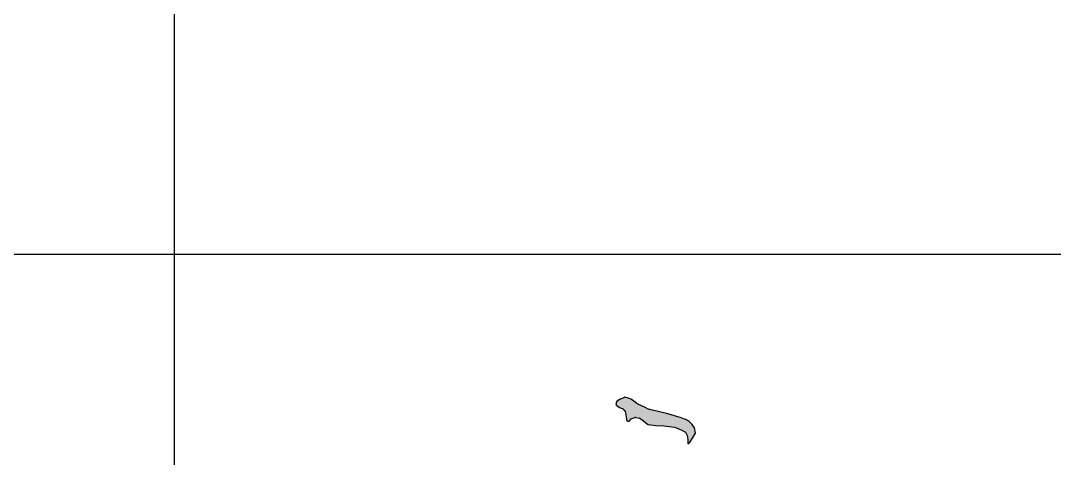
# Model space of a CAD drawing. Extents: x 185245 to 2166646, y -19957 to 815000.
# Drawn here: x 2047272 to 2049211, y 579666 to 580487 of the extents above; entities that cross this region are included whole.
import ezdxf

# ---------------------------------------------------------------- set-up
doc = ezdxf.new("R2010")
doc.units = 0
doc.header["$LTSCALE"] = 1000
doc.header["$MEASUREMENT"] = 0
doc.layers.add('图框', color=4, linetype='Continuous')
doc.layers.add('签名', color=7, linetype='Continuous')

msp = doc.modelspace()

# ---------------------------------------------------------------- hatches: boundary and pattern name
at = {"layer": '签名'}
h = msp.add_hatch(color=4, dxfattribs=at)
h.paths.add_polyline_path([(2048477.9, 579727.1), (2048498.2, 579724.4), (2048509.5, 579720.1), (2048518.9, 579715), (2048522, 579708.8), (2048522.8, 579701.3), (2048523.2, 579694.7), (2048523.2, 579693.1), (2048526.7, 579696.3), (2048531.8, 579704.1), (2048537.7, 579713.1), (2048535.3, 579723.2), (2048532.6, 579727.3, 0.161293), (2048516.8, 579739.6), (2048510.3, 579741.9), (2048485.3, 579749.4), (2048452, 579757.5, -0.055927), (2048445.4, 579759.9), (2048431.1, 579767.1, -0.036786), (2048427.1, 579769.5), (2048419.1, 579775, 0.116967), (2048405.4, 579780.5, 0.125161), (2048403.9, 579780.2), (2048395.7, 579776.4, 0.089225), (2048394.8, 579775.8, -0.045924), (2048395.2, 579776.1), (2048390.2, 579772.7, 0.195275), (2048388.9, 579770.7), (2048388.4, 579768.2, 0.293872), (2048389.7, 579765), (2048395, 579761.1), (2048400.5, 579759.1), (2048406.4, 579753.3), (2048408.4, 579739.3, 0.040442), (2048408.3, 579738.8, 0.74192), (2048414.2, 579737), (2048416.1, 579740), (2048424.7, 579742.7), (2048433.3, 579741.2), (2048440, 579736.5), (2048447.5, 579730.1, 0.146226), (2048449.1, 579729.3), (2048463.4, 579727.5)])
h.paths.add_polyline_path([(2048714.4, 579381.6, -0.224051), (2048720.3, 579369.4), (2048720.6, 579342, 0.252735), (2048728, 579328.8), (2048734.5, 579324.6), (2048740.8, 579325.2, 0.405395), (2048755.1, 579342.2), (2048754, 579357.9), (2048766.1, 579361.4), (2048769.6, 579363.1), (2048757.9, 579369.6), (2048755.7, 579378.2), (2048756.1, 579393.9, 0.116113), (2048754.6, 579401.1), (2048746.6, 579417.9, 0.062977), (2048744.5, 579421.3), (2048735.2, 579432.5, 0.230474), (2048722.5, 579438.2), (2048710.7, 579437.9), (2048707, 579436.9, 0.141943), (2048699.3, 579432.4), (2048689.1, 579421.4, 0.175293), (2048684.9, 579411.4), (2048684.7, 579409.4), (2048686, 579403.7), (2048686.9, 579403.7)])
h.paths.add_polyline_path([(2048689.2, 579241.5, 0.097987), (2048687.7, 579247.5), (2048683.1, 579256.8, 0.115547), (2048678.6, 579262.5), (2048661.6, 579275.8), (2048642.2, 579285.1), (2048633, 579285.3), (2048624.8, 579280.8), (2048617.3, 579265.8), (2048623.7, 579253.4, 0.112428), (2048628.3, 579248), (2048637.9, 579240.9), (2048646.3, 579235.5, -0.190711), (2048653.2, 579226), (2048660.1, 579198.8, -0.218827), (2048657.7, 579185.7), (2048646.6, 579169.8), (2048650.1, 579164.8, 0.115033), (2048655.5, 579159.9), (2048664.9, 579154.6, 0.14431), (2048673.7, 579152.7), (2048678.4, 579153), (2048683.8, 579164.8, 0.064737), (2048685, 579168.7), (2048690, 579198.4, 0.042109), (2048690.3, 579201.1), (2048690.3, 579222.8)])
h.paths.add_polyline_path([(2048540.4, 578862, 0.133698), (2048542.3, 578864.8), (2048545.8, 578874), (2048545.4, 578884.1), (2048545.4, 578887.9), (2048542.3, 578889.8), (2048535.3, 578890.1), (2048522.5, 578890), (2048516.5, 578890.5, -0.296761), (2048511.1, 578894.9), (2048509.8, 578898.8), (2048506.7, 578898.8), (2048503.8, 578894.3, -0.111035), (2048501.8, 578892.3), (2048497.6, 578889.8), (2048490.4, 578881.8, -0.159662), (2048487, 578879.8), (2048481.8, 578878.8), (2048469, 578879.9), (2048468.8, 578879.2), (2048468.5, 578873), (2048469.1, 578867.7), (2048473.5, 578863), (2048480.3, 578856.3), (2048484.1, 578856.6), (2048487.9, 578859.5), (2048491.2, 578858.3), (2048494.4, 578854.2), (2048495.6, 578847.8), (2048494.8, 578831.8, 0.22558), (2048496.8, 578826.7), (2048504.1, 578820.2), (2048507.3, 578820.7), (2048514.7, 578830.4), (2048523.3, 578838.1, 0.121444), (2048525, 578840.7), (2048529.1, 578851.7, -0.134274), (2048531, 578854.4)])

# ---------------------------------------------------------------- linework, layer by layer
at = {"layer": '图框', "color": 0}
msp.add_line((2041584.2, 580048.8, 0), (2050598, 580048.8, 0), dxfattribs=at)
at = {"layer": '图框', "color": 0, "elevation": 0}
msp.add_lwpolyline([(2047560.2, 573176.4), (2047560.2, 581841.6)], dxfattribs=at)
at = {"layer": '签名', "color": 4}
for p, q in [((2048406.5, 579780.3, -1593.4), (2048405.8, 579780.4, -1593.4)), ((2048388.9, 579770.7, -1593.4), (2048388.4, 579768.2, -1593.4)), ((2048389.7, 579765, -1593.4), (2048395, 579761.1, -1593.4)), ((2048395.2, 579776.1, -1593.4), (2048390.2, 579772.7, -1593.4)), ((2048395, 579761.1, -1593.4), (2048399.8, 579759.4, -1593.4)), ((2048403.9, 579780.2, -1593.4), (2048395.7, 579776.4, -1593.4)), ((2048427.1, 579769.5, -1593.4), (2048419.1, 579775, -1593.4)), ((2048445.4, 579759.9, -1593.4), (2048431.1, 579767.1, -1593.4)), ((2048401, 579758.6, -1593.4), (2048405.6, 579754, -1593.4)), ((2048406.5, 579752.2, -1593.4), (2048408.3, 579739.6, -1593.4)), ((2048417.2, 579740.3, -1593.4), (2048424, 579742.5, -1593.4)), ((2048425.5, 579742.6, -1593.4), (2048432.6, 579741.3, -1593.4)), ((2048485.3, 579749.4, -1593.4), (2048452, 579757.5, -1593.4)), ((2048510.3, 579741.9, -1593.4), (2048485.3, 579749.4, -1593.4)), ((2048516.8, 579739.6, -1593.4), (2048510.3, 579741.9, -1593.4)), ((2048408.3, 579739.6, -1593.4), (2048408.3, 579738.8, -1593.4)), ((2048414.2, 579737, -1593.4), (2048415.5, 579739.1, -1593.4)), ((2048433.9, 579740.8, -1593.4), (2048440, 579736.5, -1593.4)), ((2048440, 579736.5, -1593.4), (2048447.5, 579730.1, -1593.4)), ((2048449.1, 579729.3, -1593.4), (2048463.4, 579727.5, -1593.4)), ((2048463.4, 579727.5, -1593.4), (2048477.9, 579727.1, -1593.4)), ((2048477.9, 579727.1, -1593.4), (2048498.2, 579724.4, -1593.4)), ((2048498.2, 579724.4, -1593.4), (2048509.5, 579720.1, -1593.4)), ((2048535.3, 579723.2, -1593.4), (2048532.6, 579727.3, -1593.4)), ((2048537.7, 579713.1, -1593.4), (2048535.3, 579723.2, -1593.4)), ((2048509.5, 579720.1, -1593.4), (2048518.9, 579715, -1593.4)), ((2048518.9, 579715, -1593.4), (2048522, 579708.8, -1593.4)), ((2048522, 579708.8, -1593.4), (2048522.8, 579701.3, -1593.4)), ((2048526.7, 579696.3, -1593.4), (2048531.8, 579704.1, -1593.4)), ((2048531.8, 579704.1, -1593.4), (2048537.7, 579713.1, -1593.4)), ((2048522.8, 579701.3, -1593.4), (2048523.2, 579694.7, -1593.4)), ((2048523.2, 579693.1, -1593.4), (2048526.7, 579696.3, -1593.4)), ((2048523.2, 579694.7, -1593.4), (2048523.2, 579693.1, -1593.4))]:
    msp.add_line(p, q, dxfattribs=at)
for centre, radius, start, end in [((2048405.2, 579777.3, -1593.4), 3.19, 79.7053, 114.6051), ((2048400.9, 579748.9, -1593.4), 31.9, 55.0311, 79.7053), ((2048391.5, 579767.5, -1593.4), 3.19, 168.68, 234.1864), ((2048392.1, 579770.1, -1593.4), 3.19, 124.4824, 168.68), ((2048397, 579773.5, -1593.4), 3.19, 114.6051, 124.4824), ((2048445.4, 579795.6, -1593.4), 31.9, 235.0311, 243.458), ((2048398.8, 579756.4, -1593.4), 3.19, 45.026, 70.3616), ((2048403.4, 579751.8, -1593.4), 3.19, 8.1401, 45.026), ((2048424.9, 579739.5, -1593.4), 3.19, 79.7053, 107.63), ((2048459.6, 579788.5, -1593.4), 31.9, 243.458, 256.2621), ((2048411.5, 579738.8, -1593.4), 3.19, 180, 326.2905), ((2048418.2, 579737.3, -1593.4), 3.19, 107.63, 146.2905), ((2048432.1, 579738.2, -1593.4), 3.19, 54.8009, 79.7053), ((2048449.5, 579732.5, -1593.4), 3.19, 229.4252, 262.702), ((2048506.1, 579709.6, -1593.4), 31.9, 33.7126, 70.3627)]:
    msp.add_arc(centre, radius, start, end, dxfattribs=at)

doc.saveas('drawing.dxf')
